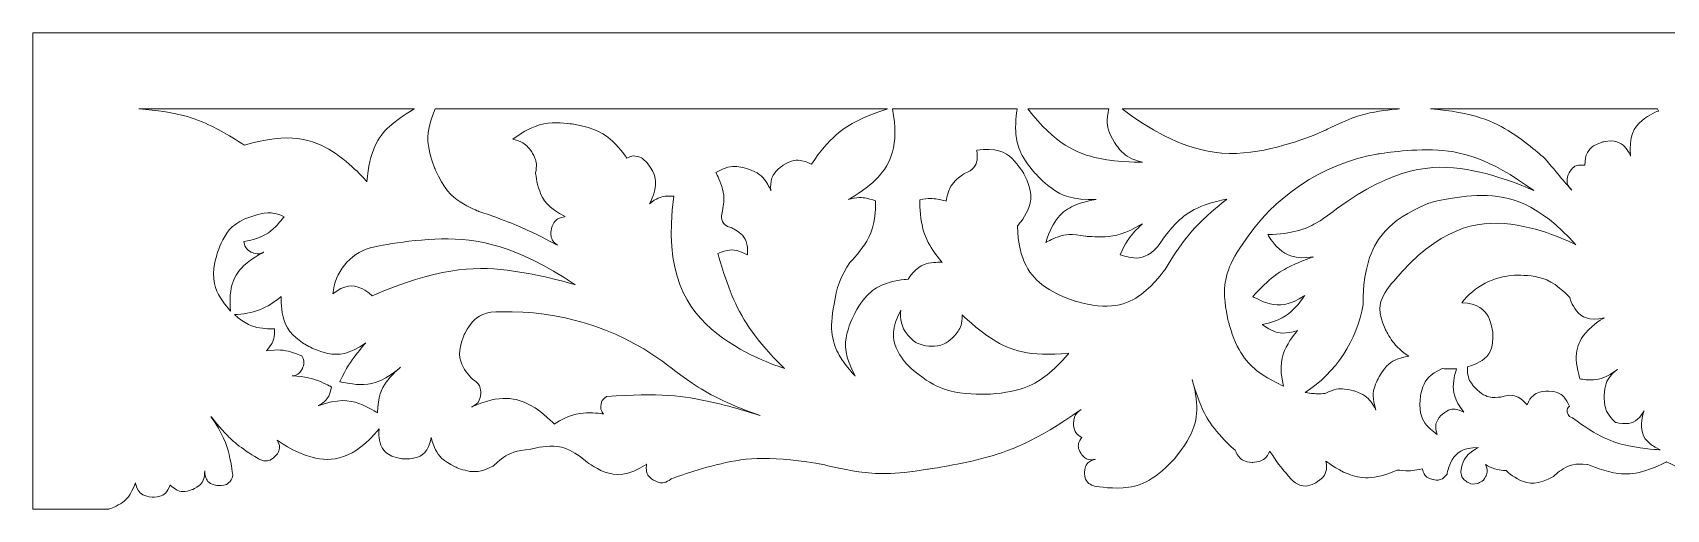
# Model space of a CAD drawing. Header units: millimetres. Extents: x 5741 to 5941, y 4776 to 4945.
# Drawn here: x 5741.4 to 5841.4, y 4775.6 to 4804.7 of the extents above; entities that cross this region are included whole.
import ezdxf

# ---------------------------------------------------------------- set-up
doc = ezdxf.new("R2010")
doc.units = ezdxf.units.MM
doc.header["$MEASUREMENT"] = 0
doc.layers.add('SITARA ALL', color=18, linetype='Continuous', true_color=0x000000)

msp = doc.modelspace()

# ---------------------------------------------------------------- linework, layer by layer
at = {"layer": 'SITARA ALL', "color": 1, "lineweight": 9, "true_color": 0xff0000}
for points, knots in [([(5941.42, 4800.06), (5941.42, 4800.06), (5941.42, 4804.72), (5941.42, 4804.72), (5941.42, 4804.72), (5941.42, 4804.72), (5940.25, 4804.72), (5939.09, 4804.72), (5936.77, 4804.72), (5936.77, 4804.72), (5936.77, 4804.72), (5936.77, 4804.72), (5912.93, 4804.72), (5889.09, 4804.72), (5841.42, 4804.72), (5841.42, 4804.72), (5841.42, 4804.72), (5841.42, 4804.72), (5817.58, 4804.72), (5793.74, 4804.72), (5746.06, 4804.72), (5746.06, 4804.72), (5746.06, 4804.72), (5746.06, 4804.72), (5744.9, 4804.72), (5743.74, 4804.72), (5741.42, 4804.72), (5741.42, 4804.72), (5741.42, 4804.72), (5741.42, 4804.72), (5741.42, 4803.56), (5741.42, 4802.39), (5741.42, 4800.06), (5741.42, 4800.06), (5741.42, 4800.06), (5741.42, 4800.06), (5741.42, 4793.94), (5741.42, 4787.81), (5741.42, 4775.56), (5741.42, 4775.56), (5741.42, 4775.56), (5741.42, 4775.56), (5742.58, 4775.56), (5743.74, 4775.56), (5746.06, 4775.56), (5746.06, 4775.56), (5746.06, 4775.56), (5746.44, 4775.68), (5746.79, 4775.9), (5747.13, 4776.11), (5747.43, 4776.41), (5747.7, 4777.17), (5747.7, 4777.17), (5747.75, 4776.93), (5747.88, 4776.72), (5748.02, 4776.51), (5748.22, 4776.33), (5748.72, 4776.31), (5748.72, 4776.31), (5748.97, 4776.29), (5749.2, 4776.36), (5749.44, 4776.43), (5749.67, 4776.58), (5749.83, 4777.05), (5749.83, 4777.05), (5750, 4776.87), (5750.22, 4776.75), (5750.44, 4776.63), (5750.71, 4776.57), (5751.18, 4776.76), (5751.18, 4776.76), (5751.41, 4776.86), (5751.61, 4777.02), (5751.8, 4777.18), (5751.95, 4777.41), (5751.95, 4777.91), (5751.95, 4777.91), (5751.94, 4777.69), (5752.02, 4777.49), (5752.09, 4777.28), (5752.25, 4777.09), (5752.68, 4777.02), (5752.68, 4777.02), (5752.9, 4776.98), (5753.12, 4777.03), (5753.33, 4777.08), (5753.54, 4777.21), (5753.67, 4777.63), (5753.67, 4777.63), (5753.59, 4778.28), (5753.44, 4778.91), (5753.29, 4779.55), (5753.06, 4780.17), (5752.33, 4781.24), (5752.33, 4781.24), (5752.72, 4780.72), (5753.17, 4780.24), (5753.61, 4779.77), (5754.1, 4779.33), (5755.22, 4778.66), (5755.22, 4778.66), (5755.38, 4778.56), (5755.57, 4778.53), (5755.76, 4778.49), (5755.96, 4778.51), (5756.24, 4778.78), (5756.24, 4778.78), (5756.38, 4778.91), (5756.46, 4779.08), (5756.54, 4779.25), (5756.58, 4779.46), (5756.39, 4779.79), (5756.39, 4779.79), (5757.35, 4779.04), (5758.53, 4778.74), (5759.7, 4778.43), (5761.09, 4778.59), (5762.63, 4780.49), (5762.63, 4780.49), (5762.56, 4780.05), (5762.68, 4779.63), (5762.79, 4779.21), (5763.09, 4778.81), (5763.96, 4778.66), (5763.96, 4778.66), (5764.39, 4778.59), (5764.81, 4778.7), (5765.24, 4778.8), (5765.65, 4779.09), (5765.81, 4779.96), (5765.81, 4779.96), (5765.9, 4779.56), (5766.08, 4779.2), (5766.27, 4778.84), (5766.53, 4778.51), (5767.27, 4778.16), (5767.27, 4778.16), (5767.63, 4777.99), (5768.03, 4777.91), (5768.42, 4777.82), (5768.85, 4777.83), (5769.58, 4778.19), (5769.58, 4778.19), (5769.89, 4778.49), (5770.25, 4778.74), (5770.6, 4778.98), (5771.01, 4779.16), (5771.88, 4779.23), (5771.88, 4779.23), (5772.47, 4779.4), (5773.08, 4779.42), (5773.69, 4779.44), (5774.32, 4779.31), (5775.26, 4778.52), (5775.26, 4778.52), (5775.79, 4778.08), (5776.44, 4777.84), (5777.09, 4777.6), (5777.85, 4777.56), (5779, 4778.33), (5779, 4778.33), (5778.96, 4778.14), (5778.98, 4777.95), (5779, 4777.75), (5779.08, 4777.56), (5779.41, 4777.35), (5779.41, 4777.35), (5779.58, 4777.25), (5779.77, 4777.2), (5779.96, 4777.16), (5780.17, 4777.17), (5780.48, 4777.41), (5780.48, 4777.41), (5781.98, 4777.99), (5783.55, 4778.35), (5785.12, 4778.72), (5786.75, 4778.87), (5789.91, 4778.27), (5789.91, 4778.27), (5790.94, 4778.01), (5791.98, 4777.86), (5793.03, 4777.7), (5794.09, 4777.66), (5796.18, 4778.01), (5796.18, 4778.01), (5797.87, 4778.24), (5799.52, 4778.66), (5801.17, 4779.09), (5802.79, 4779.71), (5805.59, 4781.66), (5805.59, 4781.66), (5805.45, 4781.57), (5805.33, 4781.44), (5805.21, 4781.31), (5805.12, 4781.14), (5805.13, 4780.79), (5805.13, 4780.79), (5805.13, 4780.62), (5805.18, 4780.45), (5805.23, 4780.28), (5805.33, 4780.12), (5805.64, 4779.95), (5805.64, 4779.95), (5805.53, 4779.82), (5805.46, 4779.65), (5805.4, 4779.48), (5805.39, 4779.29), (5805.58, 4778.99), (5805.58, 4778.99), (5805.67, 4778.84), (5805.81, 4778.73), (5805.95, 4778.62), (5806.12, 4778.54), (5806.47, 4778.62), (5806.47, 4778.62), (5806.28, 4778.58), (5806.12, 4778.48), (5805.96, 4778.39), (5805.82, 4778.22), (5805.8, 4777.84), (5805.8, 4777.84), (5805.79, 4777.65), (5805.84, 4777.47), (5805.9, 4777.29), (5806.02, 4777.11), (5806.38, 4776.99), (5806.38, 4776.99), (5807.27, 4776.81), (5808.17, 4776.87), (5809.07, 4776.93), (5809.99, 4777.23), (5811.22, 4778.56), (5811.22, 4778.56), (5811.83, 4779.23), (5812.25, 4780.03), (5812.67, 4780.83), (5812.89, 4781.77), (5812.39, 4783.51), (5812.39, 4783.51), (5812.6, 4782.68), (5812.94, 4781.88), (5813.28, 4781.09), (5813.73, 4780.33), (5815.02, 4779.18), (5815.02, 4779.18), (5815.1, 4778.96), (5815.24, 4778.78), (5815.39, 4778.59), (5815.59, 4778.44), (5816.06, 4778.43), (5816.06, 4778.43), (5816.29, 4778.43), (5816.52, 4778.49), (5816.74, 4778.56), (5816.96, 4778.69), (5817.14, 4779.12), (5817.14, 4779.12), (5817.33, 4778.82), (5817.54, 4778.52), (5817.75, 4778.23), (5817.97, 4777.94), (5818.45, 4777.4), (5818.45, 4777.4), (5818.64, 4777.21), (5818.89, 4777.08), (5819.13, 4776.96), (5819.43, 4776.91), (5819.92, 4777.16), (5819.92, 4777.16), (5820.17, 4777.29), (5820.36, 4777.49), (5820.55, 4777.69), (5820.68, 4777.96), (5820.58, 4778.5), (5820.58, 4778.5), (5821.2, 4778.02), (5821.93, 4777.72), (5822.66, 4777.43), (5823.5, 4777.32), (5824.94, 4777.96), (5824.94, 4777.96), (5825.2, 4777.93), (5825.46, 4777.92), (5825.71, 4777.91), (5825.98, 4777.92), (5826.48, 4778.04), (5826.48, 4778.04), (5826.51, 4777.88), (5826.59, 4777.73), (5826.67, 4777.58), (5826.79, 4777.45), (5827.12, 4777.38), (5827.12, 4777.38), (5827.29, 4777.34), (5827.45, 4777.35), (5827.62, 4777.37), (5827.79, 4777.43), (5827.99, 4777.71), (5827.99, 4777.71), (5828.06, 4778.18), (5828.31, 4778.59), (5828.55, 4779), (5828.96, 4779.34), (5829.91, 4779.34), (5829.91, 4779.34), (5829.63, 4779.2), (5829.38, 4778.99), (5829.13, 4778.78), (5828.93, 4778.51), (5828.83, 4777.88), (5828.83, 4777.88), (5828.83, 4777.76), (5828.87, 4777.64), (5828.9, 4777.52), (5828.96, 4777.41), (5829.16, 4777.27), (5829.16, 4777.27), (5829.26, 4777.2), (5829.37, 4777.15), (5829.48, 4777.1), (5829.61, 4777.08), (5829.84, 4777.14), (5829.84, 4777.14), (5829.96, 4777.17), (5830.07, 4777.23), (5830.17, 4777.29), (5830.27, 4777.37), (5830.37, 4777.59), (5830.37, 4777.59), (5830.42, 4777.71), (5830.44, 4777.83), (5830.46, 4777.95), (5830.46, 4778.07), (5830.35, 4778.29), (5830.35, 4778.29), (5830.54, 4778.18), (5830.74, 4778.1), (5830.95, 4778.01), (5831.16, 4777.95), (5831.61, 4777.93), (5831.61, 4777.93), (5832, 4777.55), (5832.49, 4777.33), (5832.98, 4777.1), (5833.57, 4777.03), (5834.51, 4777.57), (5834.51, 4777.57), (5834.79, 4777.84), (5835.11, 4778.04), (5835.44, 4778.25), (5835.82, 4778.38), (5836.58, 4778.31), (5836.58, 4778.31), (5837.35, 4777.96), (5838.19, 4777.8), (5839.02, 4777.64), (5839.91, 4777.67), (5841.42, 4778.47), (5841.42, 4778.47), (5842.17, 4778.07), (5842.99, 4777.86), (5843.81, 4777.64), (5844.7, 4777.61), (5846.25, 4778.31), (5846.25, 4778.31), (5846.63, 4778.35), (5847.01, 4778.3), (5847.39, 4778.25), (5847.77, 4778.11), (5848.32, 4777.57), (5848.32, 4777.57), (5848.79, 4777.3), (5849.32, 4777.2), (5849.85, 4777.1), (5850.44, 4777.17), (5851.22, 4777.93), (5851.22, 4777.93), (5851.45, 4777.94), (5851.66, 4777.98), (5851.88, 4778.01), (5852.1, 4778.08), (5852.49, 4778.29), (5852.49, 4778.29), (5852.43, 4778.18), (5852.4, 4778.06), (5852.37, 4777.95), (5852.36, 4777.82), (5852.46, 4777.59), (5852.46, 4777.59), (5852.51, 4777.48), (5852.58, 4777.39), (5852.66, 4777.29), (5852.75, 4777.21), (5852.99, 4777.14), (5852.99, 4777.14), (5853.11, 4777.11), (5853.23, 4777.11), (5853.35, 4777.1), (5853.48, 4777.12), (5853.67, 4777.27), (5853.67, 4777.27), (5853.77, 4777.34), (5853.85, 4777.43), (5853.93, 4777.52), (5853.99, 4777.63), (5854, 4777.88), (5854, 4777.88), (5853.95, 4778.19), (5853.82, 4778.49), (5853.7, 4778.78), (5853.49, 4779.06), (5852.92, 4779.34), (5852.92, 4779.34), (5853.39, 4779.34), (5853.84, 4779.17), (5854.28, 4779), (5854.69, 4778.65), (5854.84, 4777.71), (5854.84, 4777.71), (5854.94, 4777.57), (5855.07, 4777.47), (5855.21, 4777.37), (5855.38, 4777.3), (5855.71, 4777.38), (5855.71, 4777.38), (5855.87, 4777.41), (5856.02, 4777.5), (5856.16, 4777.58), (5856.29, 4777.71), (5856.35, 4778.04), (5856.35, 4778.04), (5856.6, 4777.98), (5856.86, 4777.94), (5857.12, 4777.91), (5857.38, 4777.89), (5857.89, 4777.96), (5857.89, 4777.96), (5858.61, 4777.64), (5859.39, 4777.54), (5860.17, 4777.43), (5861.01, 4777.53), (5862.25, 4778.5), (5862.25, 4778.5), (5862.2, 4778.23), (5862.24, 4777.96), (5862.28, 4777.69), (5862.41, 4777.42), (5862.91, 4777.16), (5862.91, 4777.16), (5863.15, 4777.04), (5863.42, 4777), (5863.7, 4776.96), (5864, 4777.01), (5864.38, 4777.4), (5864.38, 4777.4), (5864.62, 4777.67), (5864.85, 4777.95), (5865.08, 4778.23), (5865.3, 4778.52), (5865.69, 4779.12), (5865.69, 4779.12), (5865.78, 4778.91), (5865.94, 4778.73), (5866.09, 4778.56), (5866.3, 4778.42), (5866.77, 4778.43), (5866.77, 4778.43), (5867, 4778.44), (5867.23, 4778.52), (5867.45, 4778.59), (5867.65, 4778.74), (5867.81, 4779.18), (5867.81, 4779.18), (5868.45, 4779.76), (5869.01, 4780.42), (5869.56, 4781.09), (5870.01, 4781.84), (5870.44, 4783.51), (5870.44, 4783.51), (5870.19, 4782.64), (5870.18, 4781.74), (5870.16, 4780.83), (5870.38, 4779.9), (5871.61, 4778.56), (5871.61, 4778.56), (5872.23, 4777.9), (5872.99, 4777.42), (5873.76, 4776.93), (5874.67, 4776.64), (5876.45, 4776.99), (5876.45, 4776.99), (5876.63, 4777.05), (5876.78, 4777.17), (5876.93, 4777.29), (5877.05, 4777.46), (5877.03, 4777.84), (5877.03, 4777.84), (5877.02, 4778.03), (5876.95, 4778.21), (5876.87, 4778.39), (5876.74, 4778.55), (5876.36, 4778.62), (5876.36, 4778.62), (5876.53, 4778.58), (5876.71, 4778.6), (5876.89, 4778.62), (5877.06, 4778.69), (5877.25, 4778.99), (5877.25, 4778.99), (5877.35, 4779.14), (5877.39, 4779.31), (5877.43, 4779.49), (5877.42, 4779.68), (5877.19, 4779.95), (5877.19, 4779.95), (5877.35, 4780.04), (5877.47, 4780.16), (5877.6, 4780.28), (5877.69, 4780.44), (5877.7, 4780.79), (5877.7, 4780.79), (5877.71, 4780.97), (5877.67, 4781.14), (5877.62, 4781.31), (5877.53, 4781.47), (5877.24, 4781.66), (5877.24, 4781.66), (5878.64, 4780.69), (5880.15, 4779.89), (5881.66, 4779.09), (5883.27, 4778.46), (5886.66, 4778.01), (5886.66, 4778.01), (5887.7, 4777.84), (5888.75, 4777.77), (5889.8, 4777.7), (5890.87, 4777.75), (5892.92, 4778.27), (5892.92, 4778.27), (5894.5, 4778.57), (5896.11, 4778.64), (5897.71, 4778.72), (5899.35, 4778.57), (5902.35, 4777.41), (5902.35, 4777.41), (5902.51, 4777.29), (5902.69, 4777.22), (5902.87, 4777.16), (5903.08, 4777.14), (5903.42, 4777.35), (5903.42, 4777.35), (5903.58, 4777.45), (5903.71, 4777.6), (5903.83, 4777.75), (5903.91, 4777.95), (5903.83, 4778.33), (5903.83, 4778.33), (5904.41, 4777.95), (5905.07, 4777.78), (5905.74, 4777.6), (5906.5, 4777.64), (5907.57, 4778.52), (5907.57, 4778.52), (5908.04, 4778.91), (5908.59, 4779.18), (5909.14, 4779.44), (5909.78, 4779.57), (5910.95, 4779.23), (5910.95, 4779.23), (5911.38, 4779.2), (5911.8, 4779.09), (5912.23, 4778.98), (5912.63, 4778.8), (5913.25, 4778.19), (5913.25, 4778.19), (5913.62, 4778.01), (5914.01, 4777.91), (5914.41, 4777.82), (5914.83, 4777.82), (5915.56, 4778.16), (5915.56, 4778.16), (5915.93, 4778.34), (5916.25, 4778.59), (5916.57, 4778.84), (5916.83, 4779.17), (5917.02, 4779.96), (5917.02, 4779.96), (5917.1, 4779.52), (5917.35, 4779.16), (5917.6, 4778.8), (5918.01, 4778.51), (5918.87, 4778.66), (5918.87, 4778.66), (5919.31, 4778.73), (5919.67, 4778.97), (5920.04, 4779.21), (5920.33, 4779.62), (5920.2, 4780.49), (5920.2, 4780.49), (5920.97, 4779.54), (5922.05, 4778.99), (5923.13, 4778.43), (5924.52, 4778.28), (5926.44, 4779.79), (5926.44, 4779.79), (5926.35, 4779.63), (5926.32, 4779.44), (5926.29, 4779.25), (5926.32, 4779.04), (5926.59, 4778.78), (5926.59, 4778.78), (5926.73, 4778.65), (5926.9, 4778.57), (5927.08, 4778.49), (5927.28, 4778.46), (5927.61, 4778.66), (5927.61, 4778.66), (5928.17, 4778.99), (5928.7, 4779.38), (5929.22, 4779.77), (5929.71, 4780.2), (5930.5, 4781.24), (5930.5, 4781.24), (5930.13, 4780.71), (5929.84, 4780.13), (5929.54, 4779.55), (5929.31, 4778.93), (5929.16, 4777.63), (5929.16, 4777.63), (5929.23, 4777.42), (5929.36, 4777.25), (5929.5, 4777.08), (5929.71, 4776.95), (5930.15, 4777.02), (5930.15, 4777.02), (5930.36, 4777.05), (5930.55, 4777.17), (5930.74, 4777.28), (5930.9, 4777.47), (5930.88, 4777.91), (5930.88, 4777.91), (5930.88, 4777.66), (5930.96, 4777.42), (5931.03, 4777.18), (5931.18, 4776.95), (5931.65, 4776.76), (5931.65, 4776.76), (5931.89, 4776.67), (5932.14, 4776.65), (5932.39, 4776.63), (5932.66, 4776.69), (5933, 4777.05), (5933, 4777.05), (5933.08, 4776.82), (5933.24, 4776.63), (5933.39, 4776.43), (5933.62, 4776.28), (5934.11, 4776.31), (5934.11, 4776.31), (5934.36, 4776.32), (5934.59, 4776.41), (5934.81, 4776.51), (5935.02, 4776.69), (5935.13, 4777.17), (5935.13, 4777.17), (5935.26, 4776.79), (5935.48, 4776.45), (5935.7, 4776.11), (5936, 4775.81), (5936.77, 4775.56), (5936.77, 4775.56), (5936.77, 4775.56), (5937.93, 4775.56), (5939.09, 4775.56), (5941.42, 4775.56), (5941.42, 4775.56), (5941.42, 4775.56), (5941.42, 4775.56), (5941.42, 4781.68), (5941.42, 4787.81), (5941.42, 4800.06), (5941.42, 4800.06)], [0, 0, 0, 0, 0.00441, 0.00441, 0.00441, 0.00881, 0.00881, 0.00881, 0.01322, 0.01322, 0.01322, 0.01762, 0.01762, 0.01762, 0.02203, 0.02203, 0.02203, 0.02643, 0.02643, 0.02643, 0.03084, 0.03084, 0.03084, 0.03524, 0.03524, 0.03524, 0.03965, 0.03965, 0.03965, 0.04405, 0.04405, 0.04405, 0.04846, 0.04846, 0.04846, 0.05286, 0.05286, 0.05286, 0.05727, 0.05727, 0.05727, 0.06167, 0.06167, 0.06167, 0.06608, 0.06608, 0.06608, 0.07048, 0.07048, 0.07048, 0.07489, 0.07489, 0.07489, 0.0793, 0.0793, 0.0793, 0.0837, 0.0837, 0.0837, 0.08811, 0.08811, 0.08811, 0.09251, 0.09251, 0.09251, 0.09692, 0.09692, 0.09692, 0.10132, 0.10132, 0.10132, 0.10573, 0.10573, 0.10573, 0.11013, 0.11013, 0.11013, 0.11454, 0.11454, 0.11454, 0.11894, 0.11894, 0.11894, 0.12335, 0.12335, 0.12335, 0.12775, 0.12775, 0.12775, 0.13216, 0.13216, 0.13216, 0.13656, 0.13656, 0.13656, 0.14097, 0.14097, 0.14097, 0.14537, 0.14537, 0.14537, 0.14978, 0.14978, 0.14978, 0.15419, 0.15419, 0.15419, 0.15859, 0.15859, 0.15859, 0.163, 0.163, 0.163, 0.1674, 0.1674, 0.1674, 0.17181, 0.17181, 0.17181, 0.17621, 0.17621, 0.17621, 0.18062, 0.18062, 0.18062, 0.18502, 0.18502, 0.18502, 0.18943, 0.18943, 0.18943, 0.19383, 0.19383, 0.19383, 0.19824, 0.19824, 0.19824, 0.20264, 0.20264, 0.20264, 0.20705, 0.20705, 0.20705, 0.21145, 0.21145, 0.21145, 0.21586, 0.21586, 0.21586, 0.22026, 0.22026, 0.22026, 0.22467, 0.22467, 0.22467, 0.22907, 0.22907, 0.22907, 0.23348, 0.23348, 0.23348, 0.23789, 0.23789, 0.23789, 0.24229, 0.24229, 0.24229, 0.2467, 0.2467, 0.2467, 0.2511, 0.2511, 0.2511, 0.25551, 0.25551, 0.25551, 0.25991, 0.25991, 0.25991, 0.26432, 0.26432, 0.26432, 0.26872, 0.26872, 0.26872, 0.27313, 0.27313, 0.27313, 0.27753, 0.27753, 0.27753, 0.28194, 0.28194, 0.28194, 0.28634, 0.28634, 0.28634, 0.29075, 0.29075, 0.29075, 0.29515, 0.29515, 0.29515, 0.29956, 0.29956, 0.29956, 0.30396, 0.30396, 0.30396, 0.30837, 0.30837, 0.30837, 0.31278, 0.31278, 0.31278, 0.31718, 0.31718, 0.31718, 0.32159, 0.32159, 0.32159, 0.32599, 0.32599, 0.32599, 0.3304, 0.3304, 0.3304, 0.3348, 0.3348, 0.3348, 0.33921, 0.33921, 0.33921, 0.34361, 0.34361, 0.34361, 0.34802, 0.34802, 0.34802, 0.35242, 0.35242, 0.35242, 0.35683, 0.35683, 0.35683, 0.36123, 0.36123, 0.36123, 0.36564, 0.36564, 0.36564, 0.37004, 0.37004, 0.37004, 0.37445, 0.37445, 0.37445, 0.37885, 0.37885, 0.37885, 0.38326, 0.38326, 0.38326, 0.38767, 0.38767, 0.38767, 0.39207, 0.39207, 0.39207, 0.39648, 0.39648, 0.39648, 0.40088, 0.40088, 0.40088, 0.40529, 0.40529, 0.40529, 0.40969, 0.40969, 0.40969, 0.4141, 0.4141, 0.4141, 0.4185, 0.4185, 0.4185, 0.42291, 0.42291, 0.42291, 0.42731, 0.42731, 0.42731, 0.43172, 0.43172, 0.43172, 0.43612, 0.43612, 0.43612, 0.44053, 0.44053, 0.44053, 0.44493, 0.44493, 0.44493, 0.44934, 0.44934, 0.44934, 0.45374, 0.45374, 0.45374, 0.45815, 0.45815, 0.45815, 0.46256, 0.46256, 0.46256, 0.46696, 0.46696, 0.46696, 0.47137, 0.47137, 0.47137, 0.47577, 0.47577, 0.47577, 0.48018, 0.48018, 0.48018, 0.48458, 0.48458, 0.48458, 0.48899, 0.48899, 0.48899, 0.49339, 0.49339, 0.49339, 0.4978, 0.4978, 0.4978, 0.5022, 0.5022, 0.5022, 0.50661, 0.50661, 0.50661, 0.51101, 0.51101, 0.51101, 0.51542, 0.51542, 0.51542, 0.51982, 0.51982, 0.51982, 0.52423, 0.52423, 0.52423, 0.52863, 0.52863, 0.52863, 0.53304, 0.53304, 0.53304, 0.53744, 0.53744, 0.53744, 0.54185, 0.54185, 0.54185, 0.54626, 0.54626, 0.54626, 0.55066, 0.55066, 0.55066, 0.55507, 0.55507, 0.55507, 0.55947, 0.55947, 0.55947, 0.56388, 0.56388, 0.56388, 0.56828, 0.56828, 0.56828, 0.57269, 0.57269, 0.57269, 0.57709, 0.57709, 0.57709, 0.5815, 0.5815, 0.5815, 0.5859, 0.5859, 0.5859, 0.59031, 0.59031, 0.59031, 0.59471, 0.59471, 0.59471, 0.59912, 0.59912, 0.59912, 0.60352, 0.60352, 0.60352, 0.60793, 0.60793, 0.60793, 0.61233, 0.61233, 0.61233, 0.61674, 0.61674, 0.61674, 0.62115, 0.62115, 0.62115, 0.62555, 0.62555, 0.62555, 0.62996, 0.62996, 0.62996, 0.63436, 0.63436, 0.63436, 0.63877, 0.63877, 0.63877, 0.64317, 0.64317, 0.64317, 0.64758, 0.64758, 0.64758, 0.65198, 0.65198, 0.65198, 0.65639, 0.65639, 0.65639, 0.66079, 0.66079, 0.66079, 0.6652, 0.6652, 0.6652, 0.6696, 0.6696, 0.6696, 0.67401, 0.67401, 0.67401, 0.67841, 0.67841, 0.67841, 0.68282, 0.68282, 0.68282, 0.68722, 0.68722, 0.68722, 0.69163, 0.69163, 0.69163, 0.69604, 0.69604, 0.69604, 0.70044, 0.70044, 0.70044, 0.70485, 0.70485, 0.70485, 0.70925, 0.70925, 0.70925, 0.71366, 0.71366, 0.71366, 0.71806, 0.71806, 0.71806, 0.72247, 0.72247, 0.72247, 0.72687, 0.72687, 0.72687, 0.73128, 0.73128, 0.73128, 0.73568, 0.73568, 0.73568, 0.74009, 0.74009, 0.74009, 0.74449, 0.74449, 0.74449, 0.7489, 0.7489, 0.7489, 0.7533, 0.7533, 0.7533, 0.75771, 0.75771, 0.75771, 0.76211, 0.76211, 0.76211, 0.76652, 0.76652, 0.76652, 0.77093, 0.77093, 0.77093, 0.77533, 0.77533, 0.77533, 0.77974, 0.77974, 0.77974, 0.78414, 0.78414, 0.78414, 0.78855, 0.78855, 0.78855, 0.79295, 0.79295, 0.79295, 0.79736, 0.79736, 0.79736, 0.80176, 0.80176, 0.80176, 0.80617, 0.80617, 0.80617, 0.81057, 0.81057, 0.81057, 0.81498, 0.81498, 0.81498, 0.81938, 0.81938, 0.81938, 0.82379, 0.82379, 0.82379, 0.82819, 0.82819, 0.82819, 0.8326, 0.8326, 0.8326, 0.837, 0.837, 0.837, 0.84141, 0.84141, 0.84141, 0.84581, 0.84581, 0.84581, 0.85022, 0.85022, 0.85022, 0.85463, 0.85463, 0.85463, 0.85903, 0.85903, 0.85903, 0.86344, 0.86344, 0.86344, 0.86784, 0.86784, 0.86784, 0.87225, 0.87225, 0.87225, 0.87665, 0.87665, 0.87665, 0.88106, 0.88106, 0.88106, 0.88546, 0.88546, 0.88546, 0.88987, 0.88987, 0.88987, 0.89427, 0.89427, 0.89427, 0.89868, 0.89868, 0.89868, 0.90308, 0.90308, 0.90308, 0.90749, 0.90749, 0.90749, 0.91189, 0.91189, 0.91189, 0.9163, 0.9163, 0.9163, 0.9207, 0.9207, 0.9207, 0.92511, 0.92511, 0.92511, 0.92952, 0.92952, 0.92952, 0.93392, 0.93392, 0.93392, 0.93833, 0.93833, 0.93833, 0.94273, 0.94273, 0.94273, 0.94714, 0.94714, 0.94714, 0.95154, 0.95154, 0.95154, 0.95595, 0.95595, 0.95595, 0.96035, 0.96035, 0.96035, 0.96476, 0.96476, 0.96476, 0.96916, 0.96916, 0.96916, 0.97357, 0.97357, 0.97357, 0.97797, 0.97797, 0.97797, 0.98238, 0.98238, 0.98238, 0.98678, 0.98678, 0.98678, 0.99119, 0.99119, 0.99119, 0.99559, 0.99559, 0.99559, 1, 1, 1, 1]), ([(5747.92, 4800.06), (5747.92, 4800.06), (5764.78, 4800.06), (5764.78, 4800.06), (5764.78, 4800.06), (5763.94, 4799.62), (5763.25, 4798.98), (5762.56, 4798.34), (5762.01, 4797.49), (5761.88, 4795.6), (5761.88, 4795.6), (5760.96, 4796.69), (5759.77, 4797.45), (5758.58, 4798.22), (5757.11, 4798.66), (5754.38, 4797.84), (5754.38, 4797.84), (5753.42, 4798.49), (5752.38, 4799), (5751.35, 4799.51), (5750.23, 4799.9), (5747.92, 4800.06)], [0, 0, 0, 0, 0.14286, 0.14286, 0.14286, 0.28571, 0.28571, 0.28571, 0.42857, 0.42857, 0.42857, 0.57143, 0.57143, 0.57143, 0.71429, 0.71429, 0.71429, 0.85714, 0.85714, 0.85714, 1, 1, 1, 1]), ([(5766.05, 4800.06), (5766.05, 4800.06), (5793.74, 4800.06), (5793.74, 4800.06), (5793.74, 4800.06), (5792.79, 4799.78), (5791.91, 4799.34), (5791.02, 4798.9), (5790.2, 4798.3), (5789.08, 4796.68), (5789.08, 4796.68), (5788.8, 4796.83), (5788.5, 4796.89), (5788.2, 4796.96), (5787.87, 4796.95), (5787.35, 4796.61), (5787.35, 4796.61), (5787.09, 4796.44), (5786.89, 4796.2), (5786.69, 4795.97), (5786.54, 4795.67), (5786.6, 4795.05), (5786.6, 4795.05), (5786.47, 4795.37), (5786.28, 4795.65), (5786.08, 4795.94), (5785.82, 4796.18), (5785.17, 4796.39), (5785.17, 4796.39), (5784.85, 4796.5), (5784.51, 4796.53), (5784.17, 4796.56), (5783.81, 4796.52), (5783.24, 4796.16), (5783.24, 4796.16), (5783.46, 4795.75), (5783.6, 4795.31), (5783.74, 4794.88), (5783.8, 4794.4), (5783.57, 4793.51), (5783.57, 4793.51), (5783.58, 4793.34), (5783.64, 4793.18), (5783.71, 4793.03), (5783.83, 4792.88), (5784.16, 4792.8), (5784.16, 4792.8), (5784.49, 4792.66), (5784.76, 4792.42), (5785.03, 4792.18), (5785.23, 4791.84), (5785.17, 4791.12), (5785.17, 4791.12), (5784.89, 4791.28), (5784.59, 4791.37), (5784.28, 4791.46), (5783.94, 4791.47), (5783.36, 4791.22), (5783.36, 4791.22), (5783.71, 4789.88), (5784.24, 4788.61), (5784.77, 4787.34), (5785.47, 4786.12), (5787.43, 4784.18), (5787.43, 4784.18), (5785.15, 4784.85), (5783.3, 4786.32), (5781.44, 4787.78), (5780, 4790.02), (5780.67, 4794.72), (5780.67, 4794.72), (5780.4, 4794.74), (5780.13, 4794.71), (5779.86, 4794.68), (5779.6, 4794.6), (5779.18, 4794.26), (5779.18, 4794.26), (5779.44, 4794.71), (5779.52, 4795.22), (5779.61, 4795.73), (5779.52, 4796.3), (5778.77, 4797.01), (5778.77, 4797.01), (5778.62, 4797.1), (5778.45, 4797.15), (5778.28, 4797.2), (5778.1, 4797.21), (5777.79, 4797.05), (5777.79, 4797.05), (5777.41, 4797.6), (5776.93, 4798.06), (5776.45, 4798.52), (5775.87, 4798.9), (5774.55, 4799.12), (5774.55, 4799.12), (5773.89, 4799.23), (5773.22, 4799.2), (5772.55, 4799.17), (5771.88, 4799), (5770.81, 4798.2), (5770.81, 4798.2), (5771.04, 4798.15), (5771.26, 4798.06), (5771.47, 4797.97), (5771.68, 4797.84), (5771.94, 4797.46), (5771.94, 4797.46), (5772.07, 4797.26), (5772.16, 4797.05), (5772.25, 4796.83), (5772.29, 4796.59), (5772.2, 4796.14), (5772.2, 4796.14), (5772.25, 4795.57), (5772.45, 4795.03), (5772.64, 4794.49), (5772.98, 4793.99), (5774.01, 4793.47), (5774.01, 4793.47), (5773.81, 4793.44), (5773.63, 4793.36), (5773.45, 4793.28), (5773.28, 4793.14), (5773.18, 4792.75), (5773.18, 4792.75), (5773.13, 4792.56), (5773.14, 4792.36), (5773.15, 4792.16), (5773.22, 4791.96), (5773.54, 4791.72), (5773.54, 4791.72), (5772.77, 4792.13), (5771.98, 4792.51), (5771.19, 4792.88), (5770.39, 4793.23), (5768.73, 4793.79), (5768.73, 4793.79), (5768.13, 4794.02), (5767.59, 4794.37), (5767.05, 4794.71), (5766.56, 4795.18), (5766.06, 4796.36), (5766.06, 4796.36), (5765.81, 4796.95), (5765.68, 4797.58), (5765.55, 4798.21), (5765.55, 4798.88), (5766.05, 4800.06)], [0, 0, 0, 0, 0.02041, 0.02041, 0.02041, 0.04082, 0.04082, 0.04082, 0.06122, 0.06122, 0.06122, 0.08163, 0.08163, 0.08163, 0.10204, 0.10204, 0.10204, 0.12245, 0.12245, 0.12245, 0.14286, 0.14286, 0.14286, 0.16327, 0.16327, 0.16327, 0.18367, 0.18367, 0.18367, 0.20408, 0.20408, 0.20408, 0.22449, 0.22449, 0.22449, 0.2449, 0.2449, 0.2449, 0.26531, 0.26531, 0.26531, 0.28571, 0.28571, 0.28571, 0.30612, 0.30612, 0.30612, 0.32653, 0.32653, 0.32653, 0.34694, 0.34694, 0.34694, 0.36735, 0.36735, 0.36735, 0.38776, 0.38776, 0.38776, 0.40816, 0.40816, 0.40816, 0.42857, 0.42857, 0.42857, 0.44898, 0.44898, 0.44898, 0.46939, 0.46939, 0.46939, 0.4898, 0.4898, 0.4898, 0.5102, 0.5102, 0.5102, 0.53061, 0.53061, 0.53061, 0.55102, 0.55102, 0.55102, 0.57143, 0.57143, 0.57143, 0.59184, 0.59184, 0.59184, 0.61224, 0.61224, 0.61224, 0.63265, 0.63265, 0.63265, 0.65306, 0.65306, 0.65306, 0.67347, 0.67347, 0.67347, 0.69388, 0.69388, 0.69388, 0.71429, 0.71429, 0.71429, 0.73469, 0.73469, 0.73469, 0.7551, 0.7551, 0.7551, 0.77551, 0.77551, 0.77551, 0.79592, 0.79592, 0.79592, 0.81633, 0.81633, 0.81633, 0.83673, 0.83673, 0.83673, 0.85714, 0.85714, 0.85714, 0.87755, 0.87755, 0.87755, 0.89796, 0.89796, 0.89796, 0.91837, 0.91837, 0.91837, 0.93878, 0.93878, 0.93878, 0.95918, 0.95918, 0.95918, 0.97959, 0.97959, 0.97959, 1, 1, 1, 1]), ([(5790.48, 4788.12), (5790.58, 4789.04), (5790.91, 4789.91), (5791.44, 4790.66), (5791.44, 4790.66), (5791.94, 4791.16), (5792.33, 4791.75), (5792.72, 4792.34), (5793.01, 4793.01), (5793.01, 4794.43), (5793.01, 4794.43), (5792.74, 4794.53), (5792.46, 4794.59), (5792.18, 4794.65), (5791.88, 4794.66), (5791.33, 4794.51), (5791.33, 4794.51), (5792.35, 4795.03), (5793.14, 4795.86), (5793.92, 4796.68), (5794.48, 4797.81), (5794.04, 4800.06), (5794.04, 4800.06), (5794.04, 4800.06), (5795.95, 4800.06), (5797.86, 4800.06), (5801.68, 4800.06), (5801.68, 4800.06), (5801.68, 4800.06), (5801.55, 4799.36), (5801.59, 4798.65), (5801.63, 4797.93), (5801.83, 4797.21), (5802.77, 4796.13), (5802.77, 4796.13), (5803.24, 4795.59), (5803.82, 4795.18), (5804.4, 4794.76), (5805.09, 4794.46), (5806.52, 4794.52), (5806.52, 4794.52), (5805.79, 4794.43), (5805.12, 4794.12), (5804.46, 4793.82), (5803.85, 4793.3), (5803.44, 4791.89), (5803.44, 4791.89), (5803.81, 4792.1), (5804.2, 4792.24), (5804.6, 4792.37), (5805.03, 4792.44), (5805.86, 4792.27), (5805.86, 4792.27), (5806.47, 4792.21), (5807.07, 4792.24), (5807.68, 4792.28), (5808.29, 4792.41), (5809.34, 4793.02), (5809.34, 4793.02), (5809.05, 4792.76), (5808.79, 4792.47), (5808.53, 4792.18), (5808.3, 4791.86), (5807.99, 4791.14), (5807.99, 4791.14), (5808.39, 4790.98), (5808.82, 4790.94), (5809.25, 4790.91), (5809.71, 4791.01), (5810.29, 4791.64), (5810.29, 4791.64), (5810.76, 4792.4), (5811.38, 4793.03), (5812, 4793.67), (5812.76, 4794.2), (5814.51, 4794.53), (5814.51, 4794.53), (5813.75, 4793.94), (5813.05, 4793.28), (5812.36, 4792.61), (5811.72, 4791.89), (5810.73, 4790.23), (5810.73, 4790.23), (5810.12, 4789.35), (5809.27, 4788.71), (5808.41, 4788.08), (5807.3, 4787.68), (5805.25, 4788.29), (5805.25, 4788.29), (5804.22, 4788.59), (5803.35, 4789.2), (5802.48, 4789.82), (5801.76, 4790.75), (5801.69, 4792.89), (5801.69, 4792.89), (5802.09, 4793.33), (5802.33, 4793.87), (5802.57, 4794.41), (5802.65, 4795.05), (5802.09, 4796.09), (5802.09, 4796.09), (5801.8, 4796.61), (5801.37, 4797.02), (5800.95, 4797.42), (5800.37, 4797.71), (5799.2, 4797.53), (5799.2, 4797.53), (5799.27, 4797.23), (5799.22, 4796.93), (5799.18, 4796.62), (5799.01, 4796.32), (5798.44, 4796.1), (5798.44, 4796.1), (5798.14, 4795.91), (5797.89, 4795.66), (5797.64, 4795.42), (5797.44, 4795.11), (5797.34, 4794.42), (5797.34, 4794.42), (5797.07, 4794.49), (5796.8, 4794.54), (5796.53, 4794.58), (5796.26, 4794.6), (5795.72, 4794.5), (5795.72, 4794.5), (5795.71, 4793.8), (5795.83, 4793.11), (5795.95, 4792.42), (5796.19, 4791.74), (5797.08, 4790.67), (5797.08, 4790.67), (5796.67, 4790.7), (5796.26, 4790.62), (5795.85, 4790.53), (5795.46, 4790.34), (5795.01, 4789.64), (5795.01, 4789.64), (5794.32, 4789.6), (5793.67, 4789.38), (5793.02, 4789.16), (5792.41, 4788.77), (5791.75, 4787.57), (5791.75, 4787.57), (5791.42, 4786.96), (5791.26, 4786.3), (5791.1, 4785.63), (5791.1, 4784.9), (5791.77, 4783.71), (5791.77, 4783.71), (5791.2, 4784.29), (5790.79, 4784.99), (5790.39, 4785.7), (5790.14, 4786.53), (5790.48, 4788.12)], [0, 0, 0, 0, 0.01961, 0.01961, 0.01961, 0.03922, 0.03922, 0.03922, 0.05882, 0.05882, 0.05882, 0.07843, 0.07843, 0.07843, 0.09804, 0.09804, 0.09804, 0.11765, 0.11765, 0.11765, 0.13725, 0.13725, 0.13725, 0.15686, 0.15686, 0.15686, 0.17647, 0.17647, 0.17647, 0.19608, 0.19608, 0.19608, 0.21569, 0.21569, 0.21569, 0.23529, 0.23529, 0.23529, 0.2549, 0.2549, 0.2549, 0.27451, 0.27451, 0.27451, 0.29412, 0.29412, 0.29412, 0.31373, 0.31373, 0.31373, 0.33333, 0.33333, 0.33333, 0.35294, 0.35294, 0.35294, 0.37255, 0.37255, 0.37255, 0.39216, 0.39216, 0.39216, 0.41176, 0.41176, 0.41176, 0.43137, 0.43137, 0.43137, 0.45098, 0.45098, 0.45098, 0.47059, 0.47059, 0.47059, 0.4902, 0.4902, 0.4902, 0.5098, 0.5098, 0.5098, 0.52941, 0.52941, 0.52941, 0.54902, 0.54902, 0.54902, 0.56863, 0.56863, 0.56863, 0.58824, 0.58824, 0.58824, 0.60784, 0.60784, 0.60784, 0.62745, 0.62745, 0.62745, 0.64706, 0.64706, 0.64706, 0.66667, 0.66667, 0.66667, 0.68627, 0.68627, 0.68627, 0.70588, 0.70588, 0.70588, 0.72549, 0.72549, 0.72549, 0.7451, 0.7451, 0.7451, 0.76471, 0.76471, 0.76471, 0.78431, 0.78431, 0.78431, 0.80392, 0.80392, 0.80392, 0.82353, 0.82353, 0.82353, 0.84314, 0.84314, 0.84314, 0.86275, 0.86275, 0.86275, 0.88235, 0.88235, 0.88235, 0.90196, 0.90196, 0.90196, 0.92157, 0.92157, 0.92157, 0.94118, 0.94118, 0.94118, 0.96078, 0.96078, 0.96078, 0.98039, 0.98039, 0.98039, 1, 1, 1, 1]), ([(5802.33, 4800.06), (5802.33, 4800.06), (5807.28, 4800.06), (5807.28, 4800.06), (5807.28, 4800.06), (5807.2, 4799.71), (5807.19, 4799.35), (5807.18, 4798.99), (5807.25, 4798.61), (5807.64, 4798), (5807.64, 4798), (5807.83, 4797.7), (5808.08, 4797.44), (5808.34, 4797.18), (5808.64, 4796.96), (5809.35, 4796.81), (5809.35, 4796.81), (5807.99, 4796.76), (5806.66, 4797.04), (5805.32, 4797.31), (5804.01, 4797.92), (5802.33, 4800.06)], [0, 0, 0, 0, 0.14286, 0.14286, 0.14286, 0.28571, 0.28571, 0.28571, 0.42857, 0.42857, 0.42857, 0.57143, 0.57143, 0.57143, 0.71429, 0.71429, 0.71429, 0.85714, 0.85714, 0.85714, 1, 1, 1, 1]), ([(5808.1, 4800.06), (5808.1, 4800.06), (5825.09, 4800.06), (5825.09, 4800.06), (5825.09, 4800.06), (5824.32, 4800), (5823.56, 4799.87), (5822.79, 4799.73), (5822.04, 4799.51), (5820.66, 4798.81), (5820.66, 4798.81), (5818.61, 4797.83), (5816.38, 4797.47), (5814.15, 4797.1), (5811.72, 4797.35), (5808.1, 4800.06)], [0, 0, 0, 0, 0.2, 0.2, 0.2, 0.4, 0.4, 0.4, 0.6, 0.6, 0.6, 0.8, 0.8, 0.8, 1, 1, 1, 1]), ([(5826.97, 4800.06), (5826.97, 4800.06), (5840.88, 4800.06), (5840.88, 4800.06), (5840.88, 4800.06), (5840.88, 4800.06), (5840.9, 4800.03), (5840.91, 4800), (5840.94, 4799.94), (5840.94, 4799.94), (5840.94, 4799.94), (5840.37, 4799.73), (5839.91, 4799.34), (5839.45, 4798.95), (5839.09, 4798.38), (5839.23, 4797.17), (5839.23, 4797.17), (5839.09, 4797.5), (5838.86, 4797.75), (5838.62, 4798), (5838.28, 4798.19), (5837.59, 4798.05), (5837.59, 4798.05), (5837.25, 4797.98), (5836.96, 4797.79), (5836.67, 4797.61), (5836.42, 4797.3), (5836.43, 4796.61), (5836.43, 4796.61), (5836.24, 4796.64), (5836.04, 4796.62), (5835.84, 4796.59), (5835.65, 4796.49), (5835.46, 4796.14), (5835.46, 4796.14), (5835.37, 4795.96), (5835.34, 4795.77), (5835.32, 4795.57), (5835.35, 4795.36), (5835.64, 4795.08), (5835.64, 4795.08), (5835.36, 4795.39), (5835.09, 4795.71), (5834.82, 4796.03), (5834.55, 4796.35), (5834.02, 4796.99), (5834.02, 4796.99), (5833.05, 4797.88), (5831.94, 4798.6), (5830.84, 4799.31), (5829.6, 4799.86), (5826.97, 4800.06)], [0, 0, 0, 0, 0.05882, 0.05882, 0.05882, 0.11765, 0.11765, 0.11765, 0.17647, 0.17647, 0.17647, 0.23529, 0.23529, 0.23529, 0.29412, 0.29412, 0.29412, 0.35294, 0.35294, 0.35294, 0.41176, 0.41176, 0.41176, 0.47059, 0.47059, 0.47059, 0.52941, 0.52941, 0.52941, 0.58824, 0.58824, 0.58824, 0.64706, 0.64706, 0.64706, 0.70588, 0.70588, 0.70588, 0.76471, 0.76471, 0.76471, 0.82353, 0.82353, 0.82353, 0.88235, 0.88235, 0.88235, 0.94118, 0.94118, 0.94118, 1, 1, 1, 1]), ([(5815.49, 4791.81), (5817.35, 4794.69), (5820.32, 4796.67), (5823.7, 4797.29), (5823.7, 4797.29), (5825.38, 4797.59), (5827.1, 4797.55), (5828.81, 4797.5), (5830.55, 4797.09), (5833.3, 4795.06), (5833.3, 4795.06), (5831.34, 4795.99), (5829.2, 4796.35), (5827.07, 4796.71), (5824.75, 4796.5), (5821.23, 4793.94), (5821.23, 4793.94), (5820.64, 4793.46), (5819.97, 4793.07), (5819.3, 4792.69), (5818.56, 4792.41), (5817.02, 4792.37), (5817.02, 4792.37), (5817.3, 4791.88), (5817.71, 4791.49), (5818.13, 4791.11), (5818.68, 4790.84), (5819.8, 4791), (5819.8, 4791), (5819.09, 4790.77), (5818.42, 4790.44), (5817.74, 4790.11), (5817.11, 4789.7), (5816.11, 4788.58), (5816.11, 4788.58), (5816.6, 4788.27), (5817.16, 4788.13), (5817.71, 4787.99), (5818.33, 4788), (5819.28, 4788.65), (5819.28, 4788.65), (5818.99, 4788.19), (5818.6, 4787.8), (5818.22, 4787.41), (5817.75, 4787.09), (5816.68, 4786.87), (5816.68, 4786.87), (5816.99, 4786.63), (5817.34, 4786.48), (5817.7, 4786.33), (5818.1, 4786.26), (5818.84, 4786.5), (5818.84, 4786.5), (5818.43, 4786.04), (5818.15, 4785.49), (5817.86, 4784.94), (5817.7, 4784.3), (5817.98, 4783.1), (5817.98, 4783.1), (5817.18, 4783.44), (5816.47, 4783.96), (5815.76, 4784.48), (5815.15, 4785.17), (5814.66, 4786.86), (5814.66, 4786.86), (5814.42, 4787.71), (5814.38, 4788.58), (5814.33, 4789.46), (5814.49, 4790.37), (5815.49, 4791.81)], [0, 0, 0, 0, 0.04348, 0.04348, 0.04348, 0.08696, 0.08696, 0.08696, 0.13043, 0.13043, 0.13043, 0.17391, 0.17391, 0.17391, 0.21739, 0.21739, 0.21739, 0.26087, 0.26087, 0.26087, 0.30435, 0.30435, 0.30435, 0.34783, 0.34783, 0.34783, 0.3913, 0.3913, 0.3913, 0.43478, 0.43478, 0.43478, 0.47826, 0.47826, 0.47826, 0.52174, 0.52174, 0.52174, 0.56522, 0.56522, 0.56522, 0.6087, 0.6087, 0.6087, 0.65217, 0.65217, 0.65217, 0.69565, 0.69565, 0.69565, 0.73913, 0.73913, 0.73913, 0.78261, 0.78261, 0.78261, 0.82609, 0.82609, 0.82609, 0.86957, 0.86957, 0.86957, 0.91304, 0.91304, 0.91304, 0.95652, 0.95652, 0.95652, 1, 1, 1, 1]), ([(5819.3, 4782.71), (5821.19, 4783.93), (5822.48, 4785.88), (5822.85, 4788.1), (5822.85, 4788.1), (5822.8, 4789.43), (5823.18, 4790.72), (5823.55, 4792), (5824.34, 4793.23), (5826.81, 4794.27), (5826.81, 4794.27), (5828.43, 4794.76), (5830.13, 4794.76), (5831.83, 4794.76), (5833.6, 4794.27), (5835.88, 4791.75), (5835.88, 4791.75), (5833.99, 4792.74), (5831.89, 4793), (5829.78, 4793.26), (5827.46, 4792.8), (5824.73, 4789.52), (5824.73, 4789.52), (5824.35, 4789.14), (5824.1, 4788.65), (5823.85, 4788.17), (5823.75, 4787.59), (5824.2, 4786.6), (5824.2, 4786.6), (5824.37, 4786.26), (5824.58, 4785.95), (5824.79, 4785.64), (5825.03, 4785.35), (5825.65, 4784.93), (5825.65, 4784.93), (5825.28, 4784.87), (5824.94, 4784.74), (5824.59, 4784.6), (5824.27, 4784.39), (5823.88, 4783.75), (5823.88, 4783.75), (5823.68, 4783.43), (5823.57, 4783.08), (5823.45, 4782.73), (5823.4, 4782.34), (5823.64, 4781.63), (5823.64, 4781.63), (5823.51, 4781.91), (5823.32, 4782.15), (5823.13, 4782.4), (5822.89, 4782.61), (5822.31, 4782.8), (5822.31, 4782.8), (5822.02, 4782.89), (5821.71, 4782.92), (5821.4, 4782.96), (5821.09, 4782.93), (5820.54, 4782.64), (5820.54, 4782.64), (5820.34, 4782.63), (5820.13, 4782.63), (5819.92, 4782.63), (5819.71, 4782.64), (5819.3, 4782.71)], [0, 0, 0, 0, 0.04762, 0.04762, 0.04762, 0.09524, 0.09524, 0.09524, 0.14286, 0.14286, 0.14286, 0.19048, 0.19048, 0.19048, 0.2381, 0.2381, 0.2381, 0.28571, 0.28571, 0.28571, 0.33333, 0.33333, 0.33333, 0.38095, 0.38095, 0.38095, 0.42857, 0.42857, 0.42857, 0.47619, 0.47619, 0.47619, 0.52381, 0.52381, 0.52381, 0.57143, 0.57143, 0.57143, 0.61905, 0.61905, 0.61905, 0.66667, 0.66667, 0.66667, 0.71429, 0.71429, 0.71429, 0.7619, 0.7619, 0.7619, 0.80952, 0.80952, 0.80952, 0.85714, 0.85714, 0.85714, 0.90476, 0.90476, 0.90476, 0.95238, 0.95238, 0.95238, 1, 1, 1, 1]), ([(5755.19, 4793.59), (5755.72, 4793.77), (5756.3, 4793.72), (5756.8, 4793.46), (5756.8, 4793.46), (5756.5, 4793.05), (5756.14, 4792.72), (5755.77, 4792.38), (5755.33, 4792.1), (5754.34, 4791.94), (5754.34, 4791.94), (5754.36, 4791.8), (5754.41, 4791.68), (5754.46, 4791.55), (5754.55, 4791.43), (5754.79, 4791.3), (5754.79, 4791.3), (5754.91, 4791.24), (5755.05, 4791.21), (5755.18, 4791.18), (5755.33, 4791.18), (5755.57, 4791.3), (5755.57, 4791.3), (5754.88, 4790.98), (5754.33, 4790.45), (5753.78, 4789.93), (5753.38, 4789.2), (5753.53, 4787.69), (5753.53, 4787.69), (5753.1, 4788.14), (5752.8, 4788.7), (5752.5, 4789.25), (5752.34, 4789.9), (5752.68, 4791.11), (5752.68, 4791.11), (5752.85, 4791.72), (5753.17, 4792.26), (5753.49, 4792.8), (5753.97, 4793.27), (5755.19, 4793.59)], [0, 0, 0, 0, 0.07692, 0.07692, 0.07692, 0.15385, 0.15385, 0.15385, 0.23077, 0.23077, 0.23077, 0.30769, 0.30769, 0.30769, 0.38462, 0.38462, 0.38462, 0.46154, 0.46154, 0.46154, 0.53846, 0.53846, 0.53846, 0.61538, 0.61538, 0.61538, 0.69231, 0.69231, 0.69231, 0.76923, 0.76923, 0.76923, 0.84615, 0.84615, 0.84615, 0.92308, 0.92308, 0.92308, 1, 1, 1, 1]), ([(5759.79, 4788.74), (5759.9, 4790.06), (5760.81, 4791.17), (5762.07, 4791.56), (5762.07, 4791.56), (5764.23, 4792.06), (5766.44, 4792.1), (5768.65, 4792.15), (5770.92, 4791.74), (5774.62, 4789.3), (5774.62, 4789.3), (5772.58, 4789.93), (5770.45, 4790.19), (5768.33, 4790.44), (5766.13, 4790.32), (5762.2, 4788.62), (5762.2, 4788.62), (5761.87, 4788.94), (5761.45, 4789.12), (5761.02, 4789.29), (5760.5, 4789.32), (5759.79, 4788.74)], [0, 0, 0, 0, 0.14286, 0.14286, 0.14286, 0.28571, 0.28571, 0.28571, 0.42857, 0.42857, 0.42857, 0.57143, 0.57143, 0.57143, 0.71429, 0.71429, 0.71429, 0.85714, 0.85714, 0.85714, 1, 1, 1, 1]), ([(5828.89, 4788.2), (5829.67, 4789.2), (5830.85, 4789.82), (5832.12, 4789.88), (5832.12, 4789.88), (5832.75, 4789.91), (5833.38, 4789.8), (5834, 4789.69), (5834.62, 4789.45), (5835.5, 4788.52), (5835.5, 4788.52), (5835.62, 4788.06), (5835.92, 4787.7), (5836.21, 4787.33), (5836.68, 4787.05), (5837.61, 4787.28), (5837.61, 4787.28), (5836.95, 4786.91), (5836.46, 4786.33), (5835.98, 4785.76), (5835.67, 4784.98), (5836.13, 4783.54), (5836.13, 4783.54), (5836.53, 4783.46), (5836.95, 4783.48), (5837.36, 4783.5), (5837.77, 4783.61), (5838.42, 4784.12), (5838.42, 4784.12), (5838.17, 4783.93), (5837.98, 4783.69), (5837.78, 4783.44), (5837.63, 4783.15), (5837.61, 4782.53), (5837.61, 4782.53), (5837.6, 4782.21), (5837.66, 4781.91), (5837.71, 4781.6), (5837.84, 4781.3), (5838.3, 4780.88), (5838.3, 4780.88), (5838.64, 4780.78), (5838.99, 4780.8), (5839.34, 4780.83), (5839.7, 4780.97), (5840.05, 4781.58), (5840.05, 4781.58), (5839.87, 4781.12), (5839.89, 4780.62), (5839.91, 4780.13), (5840.13, 4779.61), (5841.03, 4779.2), (5841.03, 4779.2), (5840.06, 4779.24), (5839.11, 4779.44), (5838.16, 4779.64), (5837.22, 4779.98), (5835.68, 4781.16), (5835.68, 4781.16), (5835.6, 4781.18), (5835.53, 4781.21), (5835.47, 4781.25), (5835.41, 4781.31), (5835.36, 4781.45), (5835.36, 4781.45), (5835.34, 4781.53), (5835.34, 4781.6), (5835.34, 4781.68), (5835.37, 4781.76), (5835.48, 4781.86), (5835.48, 4781.86), (5835.38, 4782.13), (5835.21, 4782.36), (5835.04, 4782.59), (5834.79, 4782.77), (5834.22, 4782.79), (5834.22, 4782.79), (5833.93, 4782.8), (5833.66, 4782.73), (5833.38, 4782.65), (5833.12, 4782.48), (5832.89, 4781.96), (5832.89, 4781.96), (5832.69, 4782.2), (5832.44, 4782.36), (5832.18, 4782.53), (5831.86, 4782.62), (5831.28, 4782.43), (5831.28, 4782.43), (5831.02, 4782.39), (5830.75, 4782.41), (5830.49, 4782.43), (5830.22, 4782.51), (5829.83, 4782.87), (5829.83, 4782.87), (5829.63, 4783.05), (5829.48, 4783.27), (5829.33, 4783.49), (5829.22, 4783.75), (5829.25, 4784.28), (5829.25, 4784.28), (5829.74, 4784.39), (5830.14, 4784.67), (5830.55, 4784.95), (5830.88, 4785.4), (5830.79, 4786.4), (5830.79, 4786.4), (5830.74, 4786.89), (5830.52, 4787.33), (5830.29, 4787.77), (5829.89, 4788.16), (5828.89, 4788.2)], [0, 0, 0, 0, 0.02703, 0.02703, 0.02703, 0.05405, 0.05405, 0.05405, 0.08108, 0.08108, 0.08108, 0.10811, 0.10811, 0.10811, 0.13514, 0.13514, 0.13514, 0.16216, 0.16216, 0.16216, 0.18919, 0.18919, 0.18919, 0.21622, 0.21622, 0.21622, 0.24324, 0.24324, 0.24324, 0.27027, 0.27027, 0.27027, 0.2973, 0.2973, 0.2973, 0.32432, 0.32432, 0.32432, 0.35135, 0.35135, 0.35135, 0.37838, 0.37838, 0.37838, 0.40541, 0.40541, 0.40541, 0.43243, 0.43243, 0.43243, 0.45946, 0.45946, 0.45946, 0.48649, 0.48649, 0.48649, 0.51351, 0.51351, 0.51351, 0.54054, 0.54054, 0.54054, 0.56757, 0.56757, 0.56757, 0.59459, 0.59459, 0.59459, 0.62162, 0.62162, 0.62162, 0.64865, 0.64865, 0.64865, 0.67568, 0.67568, 0.67568, 0.7027, 0.7027, 0.7027, 0.72973, 0.72973, 0.72973, 0.75676, 0.75676, 0.75676, 0.78378, 0.78378, 0.78378, 0.81081, 0.81081, 0.81081, 0.83784, 0.83784, 0.83784, 0.86486, 0.86486, 0.86486, 0.89189, 0.89189, 0.89189, 0.91892, 0.91892, 0.91892, 0.94595, 0.94595, 0.94595, 0.97297, 0.97297, 0.97297, 1, 1, 1, 1]), ([(5753.76, 4787.48), (5754.82, 4787.48), (5755.84, 4787.88), (5756.63, 4788.59), (5756.63, 4788.59), (5756.59, 4787.96), (5756.74, 4787.34), (5756.88, 4786.73), (5757.21, 4786.13), (5758.32, 4785.53), (5758.32, 4785.53), (5758.87, 4785.23), (5759.49, 4785.1), (5760.11, 4784.97), (5760.79, 4785.01), (5761.81, 4785.75), (5761.81, 4785.75), (5761.49, 4785.39), (5761.2, 4785.01), (5760.9, 4784.63), (5760.63, 4784.23), (5760.21, 4783.37), (5760.21, 4783.37), (5760.82, 4783.21), (5761.45, 4783.19), (5762.07, 4783.17), (5762.72, 4783.3), (5763.72, 4784.07), (5763.72, 4784.07), (5763.75, 4784.11), (5763.79, 4784.14), (5763.83, 4784.17), (5763.86, 4784.2), (5763.94, 4784.26), (5763.94, 4784.26), (5763.91, 4784.23), (5763.87, 4784.2), (5763.83, 4784.16), (5763.79, 4784.13), (5763.72, 4784.07), (5763.72, 4784.07), (5763.35, 4783.74), (5763.06, 4783.33), (5762.76, 4782.93), (5762.55, 4782.46), (5762.52, 4781.46), (5762.52, 4781.46), (5761.98, 4781.81), (5761.38, 4782.03), (5760.78, 4782.25), (5760.1, 4782.33), (5758.89, 4781.89), (5758.89, 4781.89), (5759.11, 4782.01), (5759.3, 4782.18), (5759.48, 4782.34), (5759.63, 4782.56), (5759.7, 4783.05), (5759.7, 4783.05), (5759.33, 4783.25), (5758.94, 4783.41), (5758.55, 4783.57), (5758.13, 4783.68), (5757.29, 4783.72), (5757.29, 4783.72), (5757.43, 4783.73), (5757.56, 4783.78), (5757.68, 4783.83), (5757.8, 4783.92), (5757.93, 4784.17), (5757.93, 4784.17), (5757.99, 4784.29), (5758.01, 4784.43), (5758.04, 4784.56), (5758.03, 4784.71), (5757.89, 4784.94), (5757.89, 4784.94), (5757.55, 4785.1), (5757.19, 4785.2), (5756.83, 4785.3), (5756.45, 4785.36), (5755.71, 4785.25), (5755.71, 4785.25), (5755.89, 4785.43), (5756.02, 4785.64), (5756.15, 4785.86), (5756.24, 4786.1), (5756.21, 4786.6), (5756.21, 4786.6), (5755.76, 4786.59), (5755.31, 4786.66), (5754.87, 4786.73), (5754.43, 4786.89), (5753.76, 4787.48)], [0, 0, 0, 0, 0.03226, 0.03226, 0.03226, 0.06452, 0.06452, 0.06452, 0.09677, 0.09677, 0.09677, 0.12903, 0.12903, 0.12903, 0.16129, 0.16129, 0.16129, 0.19355, 0.19355, 0.19355, 0.22581, 0.22581, 0.22581, 0.25806, 0.25806, 0.25806, 0.29032, 0.29032, 0.29032, 0.32258, 0.32258, 0.32258, 0.35484, 0.35484, 0.35484, 0.3871, 0.3871, 0.3871, 0.41935, 0.41935, 0.41935, 0.45161, 0.45161, 0.45161, 0.48387, 0.48387, 0.48387, 0.51613, 0.51613, 0.51613, 0.54839, 0.54839, 0.54839, 0.58065, 0.58065, 0.58065, 0.6129, 0.6129, 0.6129, 0.64516, 0.64516, 0.64516, 0.67742, 0.67742, 0.67742, 0.70968, 0.70968, 0.70968, 0.74194, 0.74194, 0.74194, 0.77419, 0.77419, 0.77419, 0.80645, 0.80645, 0.80645, 0.83871, 0.83871, 0.83871, 0.87097, 0.87097, 0.87097, 0.90323, 0.90323, 0.90323, 0.93548, 0.93548, 0.93548, 0.96774, 0.96774, 0.96774, 1, 1, 1, 1]), ([(5770.11, 4787.64), (5773.62, 4787.73), (5777.06, 4786.69), (5779.93, 4784.65), (5779.93, 4784.65), (5780.83, 4783.93), (5781.79, 4783.28), (5782.75, 4782.63), (5783.77, 4782.07), (5785.95, 4781.29), (5785.95, 4781.29), (5784.44, 4781.79), (5782.89, 4782.14), (5781.33, 4782.5), (5779.74, 4782.69), (5776.56, 4782.46), (5776.56, 4782.46), (5776.46, 4782.41), (5776.39, 4782.34), (5776.31, 4782.27), (5776.24, 4782.18), (5776.21, 4781.97), (5776.21, 4781.97), (5776.19, 4781.87), (5776.19, 4781.76), (5776.2, 4781.66), (5776.23, 4781.55), (5776.36, 4781.39), (5776.36, 4781.39), (5775.84, 4781.48), (5775.31, 4781.46), (5774.78, 4781.45), (5774.24, 4781.34), (5773.34, 4780.77), (5773.34, 4780.77), (5772.7, 4781.48), (5771.87, 4781.94), (5771.04, 4782.39), (5770.02, 4782.61), (5768.28, 4781.82), (5768.28, 4781.82), (5768.45, 4781.89), (5768.58, 4782.01), (5768.72, 4782.12), (5768.82, 4782.28), (5768.84, 4782.63), (5768.84, 4782.63), (5768.85, 4782.81), (5768.81, 4782.98), (5768.77, 4783.16), (5768.67, 4783.32), (5768.36, 4783.5), (5768.36, 4783.5), (5768, 4783.84), (5767.76, 4784.28), (5767.53, 4784.72), (5767.41, 4785.25), (5767.8, 4786.17), (5767.8, 4786.17), (5768, 4786.63), (5768.32, 4787.01), (5768.65, 4787.39), (5769.11, 4787.68), (5770.11, 4787.64)], [0, 0, 0, 0, 0.04762, 0.04762, 0.04762, 0.09524, 0.09524, 0.09524, 0.14286, 0.14286, 0.14286, 0.19048, 0.19048, 0.19048, 0.2381, 0.2381, 0.2381, 0.28571, 0.28571, 0.28571, 0.33333, 0.33333, 0.33333, 0.38095, 0.38095, 0.38095, 0.42857, 0.42857, 0.42857, 0.47619, 0.47619, 0.47619, 0.52381, 0.52381, 0.52381, 0.57143, 0.57143, 0.57143, 0.61905, 0.61905, 0.61905, 0.66667, 0.66667, 0.66667, 0.71429, 0.71429, 0.71429, 0.7619, 0.7619, 0.7619, 0.80952, 0.80952, 0.80952, 0.85714, 0.85714, 0.85714, 0.90476, 0.90476, 0.90476, 0.95238, 0.95238, 0.95238, 1, 1, 1, 1]), ([(5794.56, 4787.75), (5794.48, 4787.22), (5794.61, 4786.69), (5794.94, 4786.27), (5794.94, 4786.27), (5795.1, 4786.06), (5795.31, 4785.89), (5795.51, 4785.73), (5795.75, 4785.59), (5796.28, 4785.55), (5796.28, 4785.55), (5796.54, 4785.53), (5796.81, 4785.57), (5797.07, 4785.6), (5797.33, 4785.7), (5797.72, 4786.06), (5797.72, 4786.06), (5797.91, 4786.24), (5798.06, 4786.45), (5798.21, 4786.67), (5798.32, 4786.92), (5798.32, 4787.45), (5798.32, 4787.45), (5799.17, 4786.59), (5800.2, 4785.94), (5801.23, 4785.3), (5802.42, 4784.87), (5804.84, 4785.11), (5804.84, 4785.11), (5804.25, 4784.38), (5803.52, 4783.79), (5802.79, 4783.2), (5801.92, 4782.74), (5800.04, 4782.61), (5800.04, 4782.61), (5799.1, 4782.55), (5798.17, 4782.68), (5797.24, 4782.81), (5796.32, 4783.13), (5794.94, 4784.41), (5794.94, 4784.41), (5794.52, 4784.87), (5794.28, 4785.44), (5794.03, 4786), (5793.96, 4786.67), (5794.56, 4787.75)], [0, 0, 0, 0, 0.06667, 0.06667, 0.06667, 0.13333, 0.13333, 0.13333, 0.2, 0.2, 0.2, 0.26667, 0.26667, 0.26667, 0.33333, 0.33333, 0.33333, 0.4, 0.4, 0.4, 0.46667, 0.46667, 0.46667, 0.53333, 0.53333, 0.53333, 0.6, 0.6, 0.6, 0.66667, 0.66667, 0.66667, 0.73333, 0.73333, 0.73333, 0.8, 0.8, 0.8, 0.86667, 0.86667, 0.86667, 0.93333, 0.93333, 0.93333, 1, 1, 1, 1]), ([(5827.7, 4784.17), (5827.99, 4784.14), (5828.28, 4784.14), (5828.57, 4784.16), (5828.57, 4784.16), (5828.42, 4783.71), (5828.38, 4783.24), (5828.35, 4782.76), (5828.43, 4782.27), (5829.01, 4781.51), (5829.01, 4781.51), (5828.8, 4781.62), (5828.57, 4781.67), (5828.34, 4781.72), (5828.08, 4781.69), (5827.72, 4781.39), (5827.72, 4781.39), (5827.54, 4781.24), (5827.42, 4781.04), (5827.3, 4780.83), (5827.23, 4780.59), (5827.39, 4780.14), (5827.39, 4780.14), (5827.04, 4780.37), (5826.76, 4780.68), (5826.48, 4781), (5826.28, 4781.41), (5826.34, 4782.25), (5826.34, 4782.25), (5826.37, 4782.67), (5826.52, 4783.06), (5826.67, 4783.46), (5826.93, 4783.83), (5827.7, 4784.17)], [0, 0, 0, 0, 0.09091, 0.09091, 0.09091, 0.18182, 0.18182, 0.18182, 0.27273, 0.27273, 0.27273, 0.36364, 0.36364, 0.36364, 0.45455, 0.45455, 0.45455, 0.54545, 0.54545, 0.54545, 0.63636, 0.63636, 0.63636, 0.72727, 0.72727, 0.72727, 0.81818, 0.81818, 0.81818, 0.90909, 0.90909, 0.90909, 1, 1, 1, 1])]:
    msp.add_open_spline(points, degree=3, knots=knots, dxfattribs=at)

doc.saveas('drawing.dxf')
